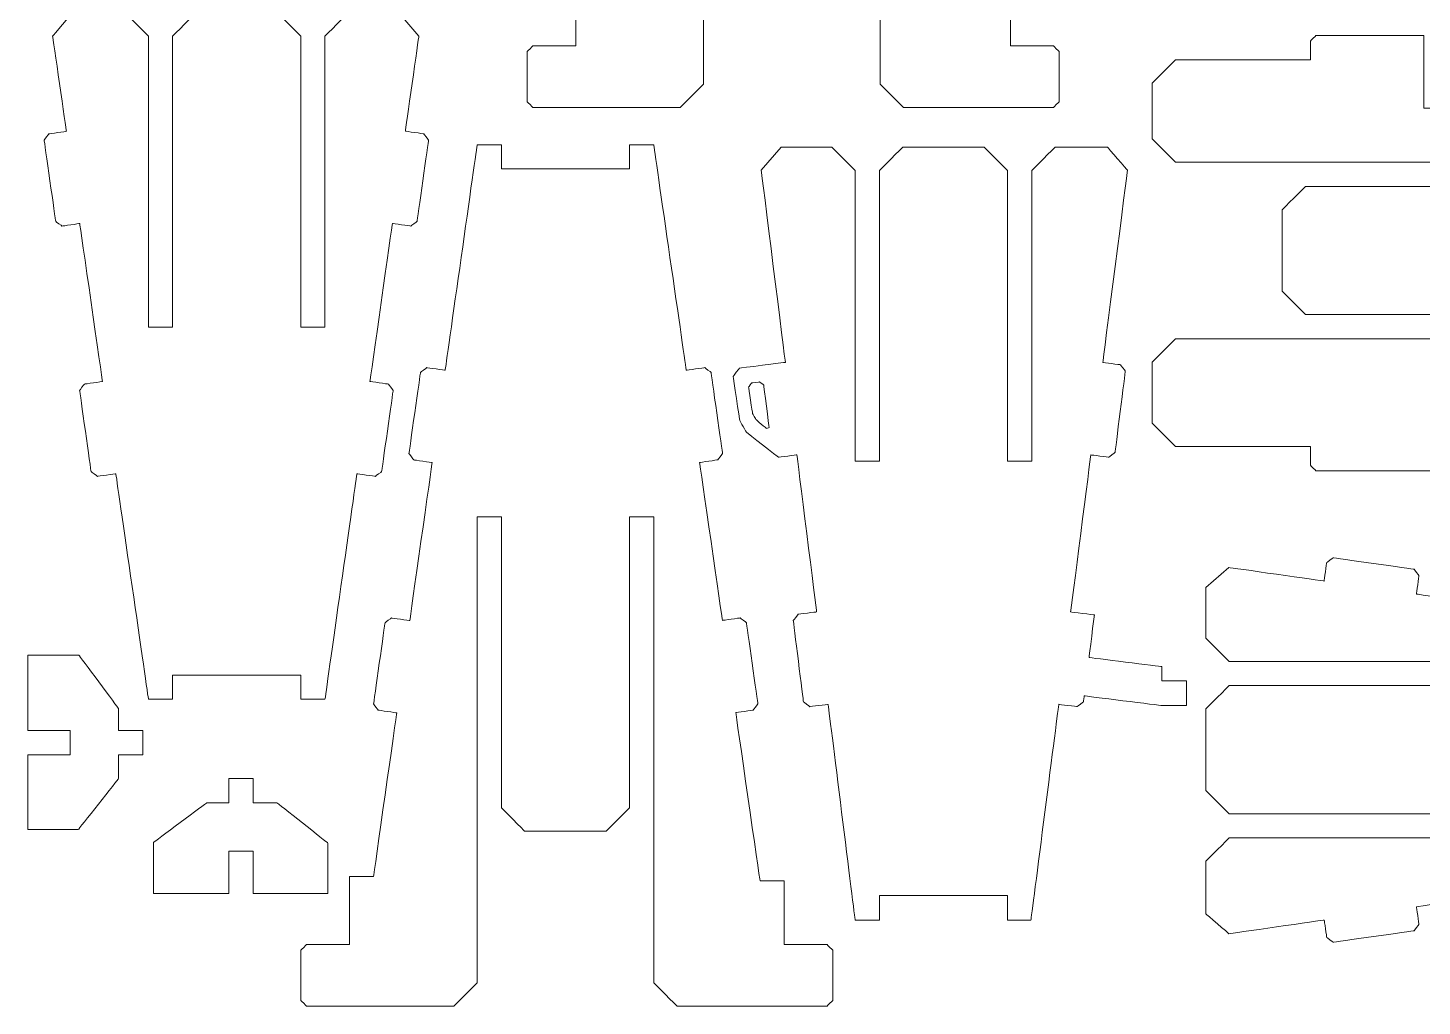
# Model space of a CAD drawing. Header units: centimetres. Extents: x -388 to 387, y -439 to 439.
# Drawn here: x -9.5 to 180.5, y -99.2 to 34.1 of the extents above; entities that cross this region are included whole.
import ezdxf

# ---------------------------------------------------------------- set-up
doc = ezdxf.new("R2010")
doc.units = ezdxf.units.CM
doc.header["$MEASUREMENT"] = 0
doc.layers.add('Layer 1', color=7, linetype='Continuous')

msp = doc.modelspace()

# ---------------------------------------------------------------- linework, layer by layer
at = {"layer": 'Layer 1', "color": 250, "lineweight": 20}
for points, knots in [([(85.86, 137.3992), (85.86, 137.3992), (85.86, 140.6965), (85.86, 140.6965), (85.86, 140.6965), (85.86, 140.6965), (82.558, 140.6965), (82.558, 140.6965), (82.558, 140.6965), (82.558, 140.6965), (78.2079, 109.9598), (78.2079, 109.9598), (78.2079, 109.9598), (78.2079, 109.9598), (75.6968, 110.3154), (75.6968, 110.3154), (75.6968, 110.3154), (75.6968, 110.3154), (74.8355, 109.6678), (74.8355, 109.6678), (74.8355, 109.6678), (74.8355, 109.6678), (73.2685, 98.6022), (73.2685, 98.6022), (73.2685, 98.6022), (73.2685, 98.6022), (73.9161, 97.7409), (73.9161, 97.7409), (73.9161, 97.7409), (73.9161, 97.7409), (76.4283, 97.3851), (76.4283, 97.3851), (76.4283, 97.3851), (76.4283, 97.3851), (73.38, 75.8464), (73.38, 75.8464), (73.38, 75.8464), (73.38, 75.8464), (70.8661, 76.2024), (70.8661, 76.2024), (70.8661, 76.2024), (70.8661, 76.2024), (70.0048, 75.5548), (70.0048, 75.5548), (70.0048, 75.5548), (70.0048, 75.5548), (68.4378, 64.4892), (68.4378, 64.4892), (68.4378, 64.4892), (68.4378, 64.4892), (69.0854, 63.6279), (69.0854, 63.6279), (69.0854, 63.6279), (69.0854, 63.6279), (71.6003, 63.2717), (71.6003, 63.2717), (71.6003, 63.2717), (71.6003, 63.2717), (68.4405, 40.9448), (68.4405, 40.9448), (68.4405, 40.9448), (68.4405, 40.9448), (65.1385, 40.9448), (65.1385, 40.9448), (65.1385, 40.9448), (65.1385, 40.9448), (65.1385, 31.6791), (65.1385, 31.6791), (65.1385, 31.6791), (65.1385, 31.6791), (59.2965, 31.6791), (59.2965, 31.6791), (59.2965, 31.6791), (59.2965, 31.6791), (58.5345, 30.9171), (58.5345, 30.9171), (58.5345, 30.9171), (58.5345, 30.9171), (58.5345, 24.0591), (58.5345, 24.0591), (58.5345, 24.0591), (58.5345, 24.0591), (59.2965, 23.2971), (59.2965, 23.2971), (59.2965, 23.2971), (59.2965, 23.2971), (79.383, 23.2971), (79.383, 23.2971), (79.383, 23.2971), (79.383, 23.2971), (82.558, 26.4721), (82.558, 26.4721), (82.558, 26.4721), (82.558, 26.4721), (82.558, 89.9611), (82.558, 89.9611), (82.558, 89.9611), (82.558, 89.9611), (85.86, 89.9611), (85.86, 89.9611), (85.86, 89.9611), (85.86, 89.9611), (85.86, 50.3328), (85.86, 50.3328), (85.86, 50.3328), (85.86, 50.3328), (89.035, 47.1578), (89.035, 47.1578), (89.035, 47.1578), (89.035, 47.1578), (100.1475, 47.1578), (100.1475, 47.1578), (100.1475, 47.1578), (100.1475, 47.1578), (103.3225, 50.3328), (103.3225, 50.3328), (103.3225, 50.3328), (103.3225, 50.3328), (103.3225, 89.9611), (103.3225, 89.9611), (103.3225, 89.9611), (103.3225, 89.9611), (106.6245, 89.9611), (106.6245, 89.9611), (106.6245, 89.9611), (106.6245, 89.9611), (106.6245, 26.4721), (106.6245, 26.4721), (106.6245, 26.4721), (106.6245, 26.4721), (109.7995, 23.2971), (109.7995, 23.2971), (109.7995, 23.2971), (109.7995, 23.2971), (130.2553, 23.2971), (130.2553, 23.2971), (130.2553, 23.2971), (130.2553, 23.2971), (131.0173, 24.0591), (131.0173, 24.0591), (131.0173, 24.0591), (131.0173, 24.0591), (131.0173, 30.9171), (131.0173, 30.9171), (131.0173, 30.9171), (131.0173, 30.9171), (130.2553, 31.6791), (130.2553, 31.6791), (130.2553, 31.6791), (130.2553, 31.6791), (124.4133, 31.6791), (124.4133, 31.6791), (124.4133, 31.6791), (124.4133, 31.6791), (124.4133, 40.3815), (124.4133, 40.3815), (124.4133, 40.3815), (124.4133, 40.3815), (121.1113, 40.3815), (121.1113, 40.3815), (121.1113, 40.3815), (121.1113, 40.3815), (117.8029, 63.2908), (117.8029, 63.2908), (117.8029, 63.2908), (117.8029, 63.2908), (120.1861, 63.6283), (120.1861, 63.6283), (120.1861, 63.6283), (120.1861, 63.6283), (120.8337, 64.4896), (120.8337, 64.4896), (120.8337, 64.4896), (120.8337, 64.4896), (119.2667, 75.5552), (119.2667, 75.5552), (119.2667, 75.5552), (119.2667, 75.5552), (118.4054, 76.2028), (118.4054, 76.2028), (118.4054, 76.2028), (118.4054, 76.2028), (115.9877, 75.8604), (115.9877, 75.8604), (115.9877, 75.8604), (115.9877, 75.8604), (112.8784, 97.3905), (112.8784, 97.3905), (112.8784, 97.3905), (112.8784, 97.3905), (115.3554, 97.7413), (115.3554, 97.7413), (115.3554, 97.7413), (115.3554, 97.7413), (116.003, 98.6026), (116.003, 98.6026), (116.003, 98.6026), (116.003, 98.6026), (114.436, 109.6682), (114.436, 109.6682), (114.436, 109.6682), (114.436, 109.6682), (113.5747, 110.3158), (113.5747, 110.3158), (113.5747, 110.3158), (113.5747, 110.3158), (111.0632, 109.9602), (111.0632, 109.9602), (111.0632, 109.9602), (111.0632, 109.9602), (106.6245, 140.6965), (106.6245, 140.6965), (106.6245, 140.6965), (106.6245, 140.6965), (103.3225, 140.6965), (103.3225, 140.6965), (103.3225, 140.6965), (103.3225, 140.6965), (103.3225, 137.3992), (103.3225, 137.3992), (103.3225, 137.3992), (103.3225, 137.3992), (85.86, 137.3992), (85.86, 137.3992)], [0, 0, 0, 0, 0.01754386, 0.01754386, 0.01754386, 0.01754387, 0.03508772, 0.03508772, 0.03508772, 0.03508773, 0.05263158, 0.05263158, 0.05263158, 0.05263159, 0.07017544, 0.07017544, 0.07017544, 0.07017545, 0.0877193, 0.0877193, 0.0877193, 0.08771931, 0.10526316, 0.10526316, 0.10526316, 0.10526317, 0.12280702, 0.12280702, 0.12280702, 0.12280703, 0.14035088, 0.14035088, 0.14035088, 0.14035089, 0.15789474, 0.15789474, 0.15789474, 0.15789475, 0.1754386, 0.1754386, 0.1754386, 0.17543861, 0.19298246, 0.19298246, 0.19298246, 0.19298247, 0.21052632, 0.21052632, 0.21052632, 0.21052633, 0.22807018, 0.22807018, 0.22807018, 0.22807019, 0.24561404, 0.24561404, 0.24561404, 0.24561405, 0.26315789, 0.26315789, 0.26315789, 0.2631579, 0.28070175, 0.28070175, 0.28070175, 0.28070176, 0.29824561, 0.29824561, 0.29824561, 0.29824562, 0.31578947, 0.31578947, 0.31578947, 0.31578948, 0.33333333, 0.33333333, 0.33333333, 0.33333334, 0.35087719, 0.35087719, 0.35087719, 0.3508772, 0.36842105, 0.36842105, 0.36842105, 0.36842106, 0.38596491, 0.38596491, 0.38596491, 0.38596492, 0.40350877, 0.40350877, 0.40350877, 0.40350878, 0.42105263, 0.42105263, 0.42105263, 0.42105264, 0.43859649, 0.43859649, 0.43859649, 0.4385965, 0.45614035, 0.45614035, 0.45614035, 0.45614036, 0.47368421, 0.47368421, 0.47368421, 0.47368422, 0.49122807, 0.49122807, 0.49122807, 0.49122808, 0.50877193, 0.50877193, 0.50877193, 0.50877194, 0.52631579, 0.52631579, 0.52631579, 0.5263158, 0.54385965, 0.54385965, 0.54385965, 0.54385966, 0.56140351, 0.56140351, 0.56140351, 0.56140352, 0.57894737, 0.57894737, 0.57894737, 0.57894738, 0.59649123, 0.59649123, 0.59649123, 0.59649124, 0.61403509, 0.61403509, 0.61403509, 0.6140351, 0.63157895, 0.63157895, 0.63157895, 0.63157896, 0.64912281, 0.64912281, 0.64912281, 0.64912282, 0.66666667, 0.66666667, 0.66666667, 0.66666668, 0.68421053, 0.68421053, 0.68421053, 0.68421054, 0.70175439, 0.70175439, 0.70175439, 0.7017544, 0.71929825, 0.71929825, 0.71929825, 0.71929826, 0.73684211, 0.73684211, 0.73684211, 0.73684212, 0.75438596, 0.75438596, 0.75438596, 0.75438597, 0.77192982, 0.77192982, 0.77192982, 0.77192983, 0.78947368, 0.78947368, 0.78947368, 0.78947369, 0.80701754, 0.80701754, 0.80701754, 0.80701755, 0.8245614, 0.8245614, 0.8245614, 0.82456141, 0.84210526, 0.84210526, 0.84210526, 0.84210527, 0.85964912, 0.85964912, 0.85964912, 0.85964913, 0.87719298, 0.87719298, 0.87719298, 0.87719299, 0.89473684, 0.89473684, 0.89473684, 0.89473685, 0.9122807, 0.9122807, 0.9122807, 0.91228071, 0.92982456, 0.92982456, 0.92982456, 0.92982457, 0.94736842, 0.94736842, 0.94736842, 0.94736843, 0.96491228, 0.96491228, 0.96491228, 0.96491229, 1, 1, 1, 1]), ([(43.7574, 33.0257), (43.7574, 33.0257), (41.0273, 36.1693), (41.0273, 36.1693), (41.0273, 36.1693), (41.0273, 36.1693), (34.1391, 36.1693), (34.1391, 36.1693), (34.1391, 36.1693), (34.1391, 36.1693), (30.9641, 32.9943), (30.9641, 32.9943), (30.9641, 32.9943), (30.9641, 32.9943), (30.9641, -6.6339), (30.9641, -6.6339), (30.9641, -6.6339), (30.9641, -6.6339), (27.6621, -6.6339), (27.6621, -6.6339), (27.6621, -6.6339), (27.6621, -6.6339), (27.6621, 32.9943), (27.6621, 32.9943), (27.6621, 32.9943), (27.6621, 32.9943), (24.4871, 36.1693), (24.4871, 36.1693), (24.4871, 36.1693), (24.4871, 36.1693), (13.3747, 36.1693), (13.3747, 36.1693), (13.3747, 36.1693), (13.3747, 36.1693), (10.1997, 32.9943), (10.1997, 32.9943), (10.1997, 32.9943), (10.1997, 32.9943), (10.1997, -6.6339), (10.1997, -6.6339), (10.1997, -6.6339), (10.1997, -6.6339), (6.8977, -6.6339), (6.8977, -6.6339), (6.8977, -6.6339), (6.8977, -6.6339), (6.8977, 32.9943), (6.8977, 32.9943), (6.8977, 32.9943), (6.8977, 32.9943), (3.7227, 36.1693), (3.7227, 36.1693), (3.7227, 36.1693), (3.7227, 36.1693), (-3.4355, 36.1693), (-3.4355, 36.1693), (-3.4355, 36.1693), (-3.4355, 36.1693), (-6.1567, 33.0269), (-6.1567, 33.0269), (-6.1567, 33.0269), (-6.1567, 33.0269), (-4.2807, 20.0364), (-4.2807, 20.0364), (-4.2807, 20.0364), (-4.2807, 20.0364), (-6.6638, 19.6989), (-6.6638, 19.6989), (-6.6638, 19.6989), (-6.6638, 19.6989), (-7.3115, 18.8376), (-7.3115, 18.8376), (-7.3115, 18.8376), (-7.3115, 18.8376), (-5.7445, 7.772), (-5.7445, 7.772), (-5.7445, 7.772), (-5.7445, 7.772), (-4.8832, 7.1244), (-4.8832, 7.1244), (-4.8832, 7.1244), (-4.8832, 7.1244), (-2.4654, 7.4668), (-2.4654, 7.4668), (-2.4654, 7.4668), (-2.4654, 7.4668), (0.6438, -14.0633), (0.6438, -14.0633), (0.6438, -14.0633), (0.6438, -14.0633), (-1.8331, -14.414), (-1.8331, -14.414), (-1.8331, -14.414), (-1.8331, -14.414), (-2.4808, -15.2754), (-2.4808, -15.2754), (-2.4808, -15.2754), (-2.4808, -15.2754), (-0.9138, -26.341), (-0.9138, -26.341), (-0.9138, -26.341), (-0.9138, -26.341), (-0.0525, -26.9886), (-0.0525, -26.9886), (-0.0525, -26.9886), (-0.0525, -26.9886), (2.459, -26.6329), (2.459, -26.6329), (2.459, -26.6329), (2.459, -26.6329), (6.8977, -57.3692), (6.8977, -57.3692), (6.8977, -57.3692), (6.8977, -57.3692), (10.1997, -57.3692), (10.1997, -57.3692), (10.1997, -57.3692), (10.1997, -57.3692), (10.1997, -54.0719), (10.1997, -54.0719), (10.1997, -54.0719), (10.1997, -54.0719), (27.6621, -54.0719), (27.6621, -54.0719), (27.6621, -54.0719), (27.6621, -54.0719), (27.6621, -57.3692), (27.6621, -57.3692), (27.6621, -57.3692), (27.6621, -57.3692), (30.9641, -57.3692), (30.9641, -57.3692), (30.9641, -57.3692), (30.9641, -57.3692), (35.3142, -26.6326), (35.3142, -26.6326), (35.3142, -26.6326), (35.3142, -26.6326), (37.8253, -26.9882), (37.8253, -26.9882), (37.8253, -26.9882), (37.8253, -26.9882), (38.6866, -26.3406), (38.6866, -26.3406), (38.6866, -26.3406), (38.6866, -26.3406), (40.2536, -15.275), (40.2536, -15.275), (40.2536, -15.275), (40.2536, -15.275), (39.606, -14.4137), (39.606, -14.4137), (39.606, -14.4137), (39.606, -14.4137), (37.0938, -14.0579), (37.0938, -14.0579), (37.0938, -14.0579), (37.0938, -14.0579), (40.1421, 7.4808), (40.1421, 7.4808), (40.1421, 7.4808), (40.1421, 7.4808), (42.656, 7.1248), (42.656, 7.1248), (42.656, 7.1248), (42.656, 7.1248), (43.5173, 7.7724), (43.5173, 7.7724), (43.5173, 7.7724), (43.5173, 7.7724), (45.0843, 18.838), (45.0843, 18.838), (45.0843, 18.838), (45.0843, 18.838), (44.4367, 19.6993), (44.4367, 19.6993), (44.4367, 19.6993), (44.4367, 19.6993), (41.9218, 20.0555), (41.9218, 20.0555), (41.9218, 20.0555), (41.9218, 20.0555), (43.7574, 33.0257), (43.7574, 33.0257)], [0, 0, 0, 0, 0.0212766, 0.0212766, 0.0212766, 0.02127661, 0.04255319, 0.04255319, 0.04255319, 0.0425532, 0.06382979, 0.06382979, 0.06382979, 0.0638298, 0.08510638, 0.08510638, 0.08510638, 0.08510639, 0.10638298, 0.10638298, 0.10638298, 0.10638299, 0.12765957, 0.12765957, 0.12765957, 0.12765958, 0.14893617, 0.14893617, 0.14893617, 0.14893618, 0.17021277, 0.17021277, 0.17021277, 0.17021278, 0.19148936, 0.19148936, 0.19148936, 0.19148937, 0.21276596, 0.21276596, 0.21276596, 0.21276597, 0.23404255, 0.23404255, 0.23404255, 0.23404256, 0.25531915, 0.25531915, 0.25531915, 0.25531916, 0.27659574, 0.27659574, 0.27659574, 0.27659575, 0.29787234, 0.29787234, 0.29787234, 0.29787235, 0.31914894, 0.31914894, 0.31914894, 0.31914895, 0.34042553, 0.34042553, 0.34042553, 0.34042554, 0.36170213, 0.36170213, 0.36170213, 0.36170214, 0.38297872, 0.38297872, 0.38297872, 0.38297873, 0.40425532, 0.40425532, 0.40425532, 0.40425533, 0.42553191, 0.42553191, 0.42553191, 0.42553192, 0.44680851, 0.44680851, 0.44680851, 0.44680852, 0.46808511, 0.46808511, 0.46808511, 0.46808512, 0.4893617, 0.4893617, 0.4893617, 0.48936171, 0.5106383, 0.5106383, 0.5106383, 0.51063831, 0.53191489, 0.53191489, 0.53191489, 0.5319149, 0.55319149, 0.55319149, 0.55319149, 0.5531915, 0.57446809, 0.57446809, 0.57446809, 0.5744681, 0.59574468, 0.59574468, 0.59574468, 0.59574469, 0.61702128, 0.61702128, 0.61702128, 0.61702129, 0.63829787, 0.63829787, 0.63829787, 0.63829788, 0.65957447, 0.65957447, 0.65957447, 0.65957448, 0.68085106, 0.68085106, 0.68085106, 0.68085107, 0.70212766, 0.70212766, 0.70212766, 0.70212767, 0.72340426, 0.72340426, 0.72340426, 0.72340427, 0.74468085, 0.74468085, 0.74468085, 0.74468086, 0.76595745, 0.76595745, 0.76595745, 0.76595746, 0.78723404, 0.78723404, 0.78723404, 0.78723405, 0.80851064, 0.80851064, 0.80851064, 0.80851065, 0.82978723, 0.82978723, 0.82978723, 0.82978724, 0.85106383, 0.85106383, 0.85106383, 0.85106384, 0.87234043, 0.87234043, 0.87234043, 0.87234044, 0.89361702, 0.89361702, 0.89361702, 0.89361703, 0.91489362, 0.91489362, 0.91489362, 0.91489363, 0.93617021, 0.93617021, 0.93617021, 0.93617022, 0.95744681, 0.95744681, 0.95744681, 0.95744682, 1, 1, 1, 1]), ([(143.7074, 26.6153), (143.7074, 26.6153), (146.8824, 29.7903), (146.8824, 29.7903), (146.8824, 29.7903), (146.8824, 29.7903), (165.2689, 29.7903), (165.2689, 29.7903), (165.2689, 29.7903), (165.2689, 29.7903), (165.2689, 32.3303), (165.2689, 32.3303), (165.2689, 32.3303), (165.2689, 32.3303), (166.0309, 33.0923), (166.0309, 33.0923), (166.0309, 33.0923), (166.0309, 33.0923), (180.7229, 33.0923), (180.7229, 33.0923), (180.7229, 33.0923), (180.7229, 33.0923), (180.7229, 23.1863), (180.7229, 23.1863), (180.7229, 23.1863), (180.7229, 23.1863), (184.0249, 23.1863), (184.0249, 23.1863), (184.0249, 23.1863), (184.0249, 23.1863), (184.0249, 33.0923), (184.0249, 33.0923), (184.0249, 33.0923), (184.0249, 33.0923), (189.9068, 33.0923), (189.9068, 33.0923), (189.9068, 33.0923), (189.9068, 33.0923), (190.6688, 32.3303), (190.6688, 32.3303), (190.6688, 32.3303), (190.6688, 32.3303), (190.6688, 29.7903), (190.6688, 29.7903), (190.6688, 29.7903), (190.6688, 29.7903), (216.4383, 29.7903), (216.4383, 29.7903), (216.4383, 29.7903), (216.4383, 29.7903), (219.6133, 26.6153), (219.6133, 26.6153), (219.6133, 26.6153), (219.6133, 26.6153), (219.6133, -19.7533), (219.6133, -19.7533), (219.6133, -19.7533), (219.6133, -19.7533), (216.4383, -22.9283), (216.4383, -22.9283), (216.4383, -22.9283), (216.4383, -22.9283), (190.6688, -22.9283), (190.6688, -22.9283), (190.6688, -22.9283), (190.6688, -22.9283), (190.6688, -25.4683), (190.6688, -25.4683), (190.6688, -25.4683), (190.6688, -25.4683), (189.9068, -26.2303), (189.9068, -26.2303), (189.9068, -26.2303), (189.9068, -26.2303), (186.4373, -26.2303), (186.4373, -26.2303), (186.4373, -26.2303), (186.4373, -26.2303), (186.4373, -16.3243), (186.4373, -16.3243), (186.4373, -16.3243), (186.4373, -16.3243), (183.1442, -16.3243), (183.1442, -16.3243), (183.1442, -16.3243), (183.1442, -16.3243), (183.1442, -26.2303), (183.1442, -26.2303), (183.1442, -26.2303), (183.1442, -26.2303), (166.0309, -26.2303), (166.0309, -26.2303), (166.0309, -26.2303), (166.0309, -26.2303), (165.2689, -25.4683), (165.2689, -25.4683), (165.2689, -25.4683), (165.2689, -25.4683), (165.2689, -22.9283), (165.2689, -22.9283), (165.2689, -22.9283), (165.2689, -22.9283), (146.8824, -22.9283), (146.8824, -22.9283), (146.8824, -22.9283), (146.8824, -22.9283), (143.7074, -19.7533), (143.7074, -19.7533), (143.7074, -19.7533), (143.7074, -19.7533), (143.7074, -11.4098), (143.7074, -11.4098), (143.7074, -11.4098), (143.7074, -11.4098), (146.8824, -8.2348), (146.8824, -8.2348), (146.8824, -8.2348), (146.8824, -8.2348), (186.8302, -8.2348), (186.8302, -8.2348), (186.8302, -8.2348), (186.8302, -8.2348), (186.8302, -4.9328), (186.8302, -4.9328), (186.8302, -4.9328), (186.8302, -4.9328), (164.5979, -4.9328), (164.5979, -4.9328), (164.5979, -4.9328), (164.5979, -4.9328), (161.4229, -1.7578), (161.4229, -1.7578), (161.4229, -1.7578), (161.4229, -1.7578), (161.4229, 9.3546), (161.4229, 9.3546), (161.4229, 9.3546), (161.4229, 9.3546), (164.5979, 12.5296), (164.5979, 12.5296), (164.5979, 12.5296), (164.5979, 12.5296), (186.8302, 12.5296), (186.8302, 12.5296), (186.8302, 12.5296), (186.8302, 12.5296), (186.8302, 15.8316), (186.8302, 15.8316), (186.8302, 15.8316), (186.8302, 15.8316), (146.8824, 15.8316), (146.8824, 15.8316), (146.8824, 15.8316), (146.8824, 15.8316), (143.7074, 19.0066), (143.7074, 19.0066), (143.7074, 19.0066), (143.7074, 19.0066), (143.7074, 26.6153), (143.7074, 26.6153)], [0, 0, 0, 0, 0.02439024, 0.02439024, 0.02439024, 0.02439025, 0.04878049, 0.04878049, 0.04878049, 0.0487805, 0.07317073, 0.07317073, 0.07317073, 0.07317074, 0.09756098, 0.09756098, 0.09756098, 0.09756099, 0.12195122, 0.12195122, 0.12195122, 0.12195123, 0.14634146, 0.14634146, 0.14634146, 0.14634147, 0.17073171, 0.17073171, 0.17073171, 0.17073172, 0.19512195, 0.19512195, 0.19512195, 0.19512196, 0.2195122, 0.2195122, 0.2195122, 0.21951221, 0.24390244, 0.24390244, 0.24390244, 0.24390245, 0.26829268, 0.26829268, 0.26829268, 0.26829269, 0.29268293, 0.29268293, 0.29268293, 0.29268294, 0.31707317, 0.31707317, 0.31707317, 0.31707318, 0.34146341, 0.34146341, 0.34146341, 0.34146342, 0.36585366, 0.36585366, 0.36585366, 0.36585367, 0.3902439, 0.3902439, 0.3902439, 0.39024391, 0.41463415, 0.41463415, 0.41463415, 0.41463416, 0.43902439, 0.43902439, 0.43902439, 0.4390244, 0.46341463, 0.46341463, 0.46341463, 0.46341464, 0.48780488, 0.48780488, 0.48780488, 0.48780489, 0.51219512, 0.51219512, 0.51219512, 0.51219513, 0.53658537, 0.53658537, 0.53658537, 0.53658538, 0.56097561, 0.56097561, 0.56097561, 0.56097562, 0.58536585, 0.58536585, 0.58536585, 0.58536586, 0.6097561, 0.6097561, 0.6097561, 0.60975611, 0.63414634, 0.63414634, 0.63414634, 0.63414635, 0.65853659, 0.65853659, 0.65853659, 0.6585366, 0.68292683, 0.68292683, 0.68292683, 0.68292684, 0.70731707, 0.70731707, 0.70731707, 0.70731708, 0.73170732, 0.73170732, 0.73170732, 0.73170733, 0.75609756, 0.75609756, 0.75609756, 0.75609757, 0.7804878, 0.7804878, 0.7804878, 0.78048781, 0.80487805, 0.80487805, 0.80487805, 0.80487806, 0.82926829, 0.82926829, 0.82926829, 0.8292683, 0.85365854, 0.85365854, 0.85365854, 0.85365855, 0.87804878, 0.87804878, 0.87804878, 0.87804879, 0.90243902, 0.90243902, 0.90243902, 0.90243903, 0.92682927, 0.92682927, 0.92682927, 0.92682928, 0.95121951, 0.95121951, 0.95121951, 0.95121952, 1, 1, 1, 1]), ([(55.0033, 14.9141), (55.0033, 14.9141), (55.0033, 18.2114), (55.0033, 18.2114), (55.0033, 18.2114), (55.0033, 18.2114), (51.7013, 18.2114), (51.7013, 18.2114), (51.7013, 18.2114), (51.7013, 18.2114), (47.3512, -12.5253), (47.3512, -12.5253), (47.3512, -12.5253), (47.3512, -12.5253), (44.8401, -12.1697), (44.8401, -12.1697), (44.8401, -12.1697), (44.8401, -12.1697), (43.9788, -12.8173), (43.9788, -12.8173), (43.9788, -12.8173), (43.9788, -12.8173), (42.4118, -23.8829), (42.4118, -23.8829), (42.4118, -23.8829), (42.4118, -23.8829), (43.0594, -24.7442), (43.0594, -24.7442), (43.0594, -24.7442), (43.0594, -24.7442), (45.5716, -25.1), (45.5716, -25.1), (45.5716, -25.1), (45.5716, -25.1), (42.5233, -46.6387), (42.5233, -46.6387), (42.5233, -46.6387), (42.5233, -46.6387), (40.0094, -46.2827), (40.0094, -46.2827), (40.0094, -46.2827), (40.0094, -46.2827), (39.1481, -46.9303), (39.1481, -46.9303), (39.1481, -46.9303), (39.1481, -46.9303), (37.5811, -57.9959), (37.5811, -57.9959), (37.5811, -57.9959), (37.5811, -57.9959), (38.2287, -58.8572), (38.2287, -58.8572), (38.2287, -58.8572), (38.2287, -58.8572), (40.7436, -59.2134), (40.7436, -59.2134), (40.7436, -59.2134), (40.7436, -59.2134), (37.5838, -81.5403), (37.5838, -81.5403), (37.5838, -81.5403), (37.5838, -81.5403), (34.2818, -81.5403), (34.2818, -81.5403), (34.2818, -81.5403), (34.2818, -81.5403), (34.2818, -90.806), (34.2818, -90.806), (34.2818, -90.806), (34.2818, -90.806), (28.4398, -90.806), (28.4398, -90.806), (28.4398, -90.806), (28.4398, -90.806), (27.6778, -91.568), (27.6778, -91.568), (27.6778, -91.568), (27.6778, -91.568), (27.6778, -98.426), (27.6778, -98.426), (27.6778, -98.426), (27.6778, -98.426), (28.4398, -99.188), (28.4398, -99.188), (28.4398, -99.188), (28.4398, -99.188), (48.5263, -99.188), (48.5263, -99.188), (48.5263, -99.188), (48.5263, -99.188), (51.7013, -96.013), (51.7013, -96.013), (51.7013, -96.013), (51.7013, -96.013), (51.7013, -32.524), (51.7013, -32.524), (51.7013, -32.524), (51.7013, -32.524), (55.0033, -32.524), (55.0033, -32.524), (55.0033, -32.524), (55.0033, -32.524), (55.0033, -72.1523), (55.0033, -72.1523), (55.0033, -72.1523), (55.0033, -72.1523), (58.1783, -75.3273), (58.1783, -75.3273), (58.1783, -75.3273), (58.1783, -75.3273), (69.2908, -75.3273), (69.2908, -75.3273), (69.2908, -75.3273), (69.2908, -75.3273), (72.4658, -72.1523), (72.4658, -72.1523), (72.4658, -72.1523), (72.4658, -72.1523), (72.4658, -32.524), (72.4658, -32.524), (72.4658, -32.524), (72.4658, -32.524), (75.7678, -32.524), (75.7678, -32.524), (75.7678, -32.524), (75.7678, -32.524), (75.7678, -96.013), (75.7678, -96.013), (75.7678, -96.013), (75.7678, -96.013), (78.9428, -99.188), (78.9428, -99.188), (78.9428, -99.188), (78.9428, -99.188), (99.3986, -99.188), (99.3986, -99.188), (99.3986, -99.188), (99.3986, -99.188), (100.1606, -98.426), (100.1606, -98.426), (100.1606, -98.426), (100.1606, -98.426), (100.1606, -91.568), (100.1606, -91.568), (100.1606, -91.568), (100.1606, -91.568), (99.3986, -90.806), (99.3986, -90.806), (99.3986, -90.806), (99.3986, -90.806), (93.5566, -90.806), (93.5566, -90.806), (93.5566, -90.806), (93.5566, -90.806), (93.5566, -82.1036), (93.5566, -82.1036), (93.5566, -82.1036), (93.5566, -82.1036), (90.2546, -82.1036), (90.2546, -82.1036), (90.2546, -82.1036), (90.2546, -82.1036), (86.9462, -59.1943), (86.9462, -59.1943), (86.9462, -59.1943), (86.9462, -59.1943), (89.3294, -58.8568), (89.3294, -58.8568), (89.3294, -58.8568), (89.3294, -58.8568), (89.977, -57.9955), (89.977, -57.9955), (89.977, -57.9955), (89.977, -57.9955), (88.41, -46.9299), (88.41, -46.9299), (88.41, -46.9299), (88.41, -46.9299), (87.5487, -46.2823), (87.5487, -46.2823), (87.5487, -46.2823), (87.5487, -46.2823), (85.131, -46.6247), (85.131, -46.6247), (85.131, -46.6247), (85.131, -46.6247), (82.0217, -25.0946), (82.0217, -25.0946), (82.0217, -25.0946), (82.0217, -25.0946), (84.4987, -24.7438), (84.4987, -24.7438), (84.4987, -24.7438), (84.4987, -24.7438), (85.1463, -23.8825), (85.1463, -23.8825), (85.1463, -23.8825), (85.1463, -23.8825), (83.5793, -12.8169), (83.5793, -12.8169), (83.5793, -12.8169), (83.5793, -12.8169), (82.718, -12.1693), (82.718, -12.1693), (82.718, -12.1693), (82.718, -12.1693), (80.2065, -12.5249), (80.2065, -12.5249), (80.2065, -12.5249), (80.2065, -12.5249), (75.7678, 18.2114), (75.7678, 18.2114), (75.7678, 18.2114), (75.7678, 18.2114), (72.4658, 18.2114), (72.4658, 18.2114), (72.4658, 18.2114), (72.4658, 18.2114), (72.4658, 14.9141), (72.4658, 14.9141), (72.4658, 14.9141), (72.4658, 14.9141), (55.0033, 14.9141), (55.0033, 14.9141)], [0, 0, 0, 0, 0.01754386, 0.01754386, 0.01754386, 0.01754387, 0.03508772, 0.03508772, 0.03508772, 0.03508773, 0.05263158, 0.05263158, 0.05263158, 0.05263159, 0.07017544, 0.07017544, 0.07017544, 0.07017545, 0.0877193, 0.0877193, 0.0877193, 0.08771931, 0.10526316, 0.10526316, 0.10526316, 0.10526317, 0.12280702, 0.12280702, 0.12280702, 0.12280703, 0.14035088, 0.14035088, 0.14035088, 0.14035089, 0.15789474, 0.15789474, 0.15789474, 0.15789475, 0.1754386, 0.1754386, 0.1754386, 0.17543861, 0.19298246, 0.19298246, 0.19298246, 0.19298247, 0.21052632, 0.21052632, 0.21052632, 0.21052633, 0.22807018, 0.22807018, 0.22807018, 0.22807019, 0.24561404, 0.24561404, 0.24561404, 0.24561405, 0.26315789, 0.26315789, 0.26315789, 0.2631579, 0.28070175, 0.28070175, 0.28070175, 0.28070176, 0.29824561, 0.29824561, 0.29824561, 0.29824562, 0.31578947, 0.31578947, 0.31578947, 0.31578948, 0.33333333, 0.33333333, 0.33333333, 0.33333334, 0.35087719, 0.35087719, 0.35087719, 0.3508772, 0.36842105, 0.36842105, 0.36842105, 0.36842106, 0.38596491, 0.38596491, 0.38596491, 0.38596492, 0.40350877, 0.40350877, 0.40350877, 0.40350878, 0.42105263, 0.42105263, 0.42105263, 0.42105264, 0.43859649, 0.43859649, 0.43859649, 0.4385965, 0.45614035, 0.45614035, 0.45614035, 0.45614036, 0.47368421, 0.47368421, 0.47368421, 0.47368422, 0.49122807, 0.49122807, 0.49122807, 0.49122808, 0.50877193, 0.50877193, 0.50877193, 0.50877194, 0.52631579, 0.52631579, 0.52631579, 0.5263158, 0.54385965, 0.54385965, 0.54385965, 0.54385966, 0.56140351, 0.56140351, 0.56140351, 0.56140352, 0.57894737, 0.57894737, 0.57894737, 0.57894738, 0.59649123, 0.59649123, 0.59649123, 0.59649124, 0.61403509, 0.61403509, 0.61403509, 0.6140351, 0.63157895, 0.63157895, 0.63157895, 0.63157896, 0.64912281, 0.64912281, 0.64912281, 0.64912282, 0.66666667, 0.66666667, 0.66666667, 0.66666668, 0.68421053, 0.68421053, 0.68421053, 0.68421054, 0.70175439, 0.70175439, 0.70175439, 0.7017544, 0.71929825, 0.71929825, 0.71929825, 0.71929826, 0.73684211, 0.73684211, 0.73684211, 0.73684212, 0.75438596, 0.75438596, 0.75438596, 0.75438597, 0.77192982, 0.77192982, 0.77192982, 0.77192983, 0.78947368, 0.78947368, 0.78947368, 0.78947369, 0.80701754, 0.80701754, 0.80701754, 0.80701755, 0.8245614, 0.8245614, 0.8245614, 0.82456141, 0.84210526, 0.84210526, 0.84210526, 0.84210527, 0.85964912, 0.85964912, 0.85964912, 0.85964913, 0.87719298, 0.87719298, 0.87719298, 0.87719299, 0.89473684, 0.89473684, 0.89473684, 0.89473685, 0.9122807, 0.9122807, 0.9122807, 0.91228071, 0.92982456, 0.92982456, 0.92982456, 0.92982457, 0.94736842, 0.94736842, 0.94736842, 0.94736843, 0.96491228, 0.96491228, 0.96491228, 0.96491229, 1, 1, 1, 1]), ([(90.4299, 14.7233), (90.4299, 14.7233), (93.16, 17.867), (93.16, 17.867), (93.16, 17.867), (93.16, 17.867), (100.0483, 17.867), (100.0483, 17.867), (100.0483, 17.867), (100.0483, 17.867), (103.2233, 14.692), (103.2233, 14.692), (103.2233, 14.692), (103.2233, 14.692), (103.2233, -24.9363), (103.2233, -24.9363), (103.2233, -24.9363), (103.2233, -24.9363), (106.5253, -24.9363), (106.5253, -24.9363), (106.5253, -24.9363), (106.5253, -24.9363), (106.5253, 14.692), (106.5253, 14.692), (106.5253, 14.692), (106.5253, 14.692), (109.7003, 17.867), (109.7003, 17.867), (109.7003, 17.867), (109.7003, 17.867), (120.8128, 17.867), (120.8128, 17.867), (120.8128, 17.867), (120.8128, 17.867), (123.9878, 14.692), (123.9878, 14.692), (123.9878, 14.692), (123.9878, 14.692), (123.9878, -24.9363), (123.9878, -24.9363), (123.9878, -24.9363), (123.9878, -24.9363), (127.2898, -24.9363), (127.2898, -24.9363), (127.2898, -24.9363), (127.2898, -24.9363), (127.2898, 14.692), (127.2898, 14.692), (127.2898, 14.692), (127.2898, 14.692), (130.4648, 17.867), (130.4648, 17.867), (130.4648, 17.867), (130.4648, 17.867), (137.6229, 17.867), (137.6229, 17.867), (137.6229, 17.867), (137.6229, 17.867), (140.3441, 14.7246), (140.3441, 14.7246), (140.3441, 14.7246), (140.3441, 14.7246), (136.9714, -11.472), (136.9714, -11.472), (136.9714, -11.472), (136.9714, -11.472), (139.3815, -11.7739), (139.3815, -11.7739), (139.3815, -11.7739), (139.3815, -11.7739), (140.0429, -12.6247), (140.0429, -12.6247), (140.0429, -12.6247), (140.0429, -12.6247), (138.6538, -23.714), (138.6538, -23.714), (138.6538, -23.714), (138.6538, -23.714), (137.803, -24.3754), (137.803, -24.3754), (137.803, -24.3754), (137.803, -24.3754), (135.3497, -24.0681), (135.3497, -24.0681), (135.3497, -24.0681), (135.3497, -24.0681), (132.5953, -45.4614), (132.5953, -45.4614), (132.5953, -45.4614), (132.5953, -45.4614), (135.8256, -45.8661), (135.8256, -45.8661), (135.8256, -45.8661), (135.8256, -45.8661), (135.0975, -51.6784), (135.0975, -51.6784), (135.0975, -51.6784), (135.0975, -51.6784), (145.0094, -52.92), (145.0094, -52.92), (145.0094, -52.92), (145.0094, -52.92), (145.0094, -54.8349), (145.0094, -54.8349), (145.0094, -54.8349), (145.0094, -54.8349), (148.3843, -54.8349), (148.3843, -54.8349), (148.3843, -54.8349), (148.3843, -54.8349), (148.3843, -58.2218), (148.3843, -58.2218), (148.3843, -58.2218), (148.3843, -58.2218), (145.0094, -58.2218), (145.0094, -58.2218), (145.0094, -58.2218), (145.0094, -58.2218), (134.4436, -56.8982), (134.4436, -56.8982), (134.4436, -56.8982), (134.4436, -56.8982), (134.3418, -57.7115), (134.3418, -57.7115), (134.3418, -57.7115), (134.3418, -57.7115), (133.491, -58.3729), (133.491, -58.3729), (133.491, -58.3729), (133.491, -58.3729), (130.9736, -58.0575), (130.9736, -58.0575), (130.9736, -58.0575), (130.9736, -58.0575), (127.1884, -87.4576), (127.1884, -87.4576), (127.1884, -87.4576), (127.1884, -87.4576), (123.9878, -87.4576), (123.9878, -87.4576), (123.9878, -87.4576), (123.9878, -87.4576), (123.9878, -84.1181), (123.9878, -84.1181), (123.9878, -84.1181), (123.9878, -84.1181), (106.5253, -84.1181), (106.5253, -84.1181), (106.5253, -84.1181), (106.5253, -84.1181), (106.5333, -87.4576), (106.5333, -87.4576), (106.5333, -87.4576), (106.5333, -87.4576), (103.2233, -87.4576), (103.2233, -87.4576), (103.2233, -87.4576), (103.2233, -87.4576), (99.5431, -58.0641), (99.5431, -58.0641), (99.5431, -58.0641), (99.5431, -58.0641), (97.0257, -58.3794), (97.0257, -58.3794), (97.0257, -58.3794), (97.0257, -58.3794), (96.1749, -57.7181), (96.1749, -57.7181), (96.1749, -57.7181), (96.1749, -57.7181), (94.7858, -46.6287), (94.7858, -46.6287), (94.7858, -46.6287), (94.7858, -46.6287), (95.4472, -45.7779), (95.4472, -45.7779), (95.4472, -45.7779), (95.4472, -45.7779), (97.9654, -45.4625), (97.9654, -45.4625), (97.9654, -45.4625), (97.9654, -45.4625), (95.2857, -24.0598), (95.2857, -24.0598), (95.2857, -24.0598), (95.2857, -24.0598), (92.7662, -24.3754), (92.7662, -24.3754), (92.7662, -24.3754), (92.7662, -24.3754), (88.4472, -21.018), (88.4472, -21.018), (88.4472, -21.018), (88.4472, -21.018), (87.4942, -19.3897), (87.4942, -19.3897), (87.4942, -19.3897), (87.4942, -19.3897), (86.5909, -13.3729), (86.5909, -13.3729), (86.5909, -13.3729), (86.5909, -13.3729), (87.4482, -12.242), (87.4482, -12.242), (87.4482, -12.242), (87.4482, -12.242), (93.7079, -11.4582), (93.7079, -11.4582), (93.7079, -11.4582), (93.7079, -11.4582), (90.4299, 14.7233), (90.4299, 14.7233)], [0, 0, 0, 0, 0.01851852, 0.01851852, 0.01851852, 0.01851853, 0.03703704, 0.03703704, 0.03703704, 0.03703705, 0.05555556, 0.05555556, 0.05555556, 0.05555557, 0.07407407, 0.07407407, 0.07407407, 0.07407408, 0.09259259, 0.09259259, 0.09259259, 0.0925926, 0.11111111, 0.11111111, 0.11111111, 0.11111112, 0.12962963, 0.12962963, 0.12962963, 0.12962964, 0.14814815, 0.14814815, 0.14814815, 0.14814816, 0.16666667, 0.16666667, 0.16666667, 0.16666668, 0.18518519, 0.18518519, 0.18518519, 0.1851852, 0.2037037, 0.2037037, 0.2037037, 0.20370371, 0.22222222, 0.22222222, 0.22222222, 0.22222223, 0.24074074, 0.24074074, 0.24074074, 0.24074075, 0.25925926, 0.25925926, 0.25925926, 0.25925927, 0.27777778, 0.27777778, 0.27777778, 0.27777779, 0.2962963, 0.2962963, 0.2962963, 0.29629631, 0.31481481, 0.31481481, 0.31481481, 0.31481482, 0.33333333, 0.33333333, 0.33333333, 0.33333334, 0.35185185, 0.35185185, 0.35185185, 0.35185186, 0.37037037, 0.37037037, 0.37037037, 0.37037038, 0.38888889, 0.38888889, 0.38888889, 0.3888889, 0.40740741, 0.40740741, 0.40740741, 0.40740742, 0.42592593, 0.42592593, 0.42592593, 0.42592594, 0.44444444, 0.44444444, 0.44444444, 0.44444445, 0.46296296, 0.46296296, 0.46296296, 0.46296297, 0.48148148, 0.48148148, 0.48148148, 0.48148149, 0.5, 0.5, 0.5, 0.50000001, 0.51851852, 0.51851852, 0.51851852, 0.51851853, 0.53703704, 0.53703704, 0.53703704, 0.53703705, 0.55555556, 0.55555556, 0.55555556, 0.55555557, 0.57407407, 0.57407407, 0.57407407, 0.57407408, 0.59259259, 0.59259259, 0.59259259, 0.5925926, 0.61111111, 0.61111111, 0.61111111, 0.61111112, 0.62962963, 0.62962963, 0.62962963, 0.62962964, 0.64814815, 0.64814815, 0.64814815, 0.64814816, 0.66666667, 0.66666667, 0.66666667, 0.66666668, 0.68518519, 0.68518519, 0.68518519, 0.6851852, 0.7037037, 0.7037037, 0.7037037, 0.70370371, 0.72222222, 0.72222222, 0.72222222, 0.72222223, 0.74074074, 0.74074074, 0.74074074, 0.74074075, 0.75925926, 0.75925926, 0.75925926, 0.75925927, 0.77777778, 0.77777778, 0.77777778, 0.77777779, 0.7962963, 0.7962963, 0.7962963, 0.79629631, 0.81481481, 0.81481481, 0.81481481, 0.81481482, 0.83333333, 0.83333333, 0.83333333, 0.83333334, 0.85185185, 0.85185185, 0.85185185, 0.85185186, 0.87037037, 0.87037037, 0.87037037, 0.87037038, 0.88888889, 0.88888889, 0.88888889, 0.8888889, 0.90740741, 0.90740741, 0.90740741, 0.90740742, 0.92592593, 0.92592593, 0.92592593, 0.92592594, 0.94444444, 0.94444444, 0.94444444, 0.94444445, 0.96296296, 0.96296296, 0.96296296, 0.96296297, 1, 1, 1, 1]), ([(154.1716, -39.4151), (154.1716, -39.4151), (151.028, -42.1452), (151.028, -42.1452), (151.028, -42.1452), (151.028, -42.1452), (151.028, -49.0334), (151.028, -49.0334), (151.028, -49.0334), (151.028, -49.0334), (154.203, -52.2084), (154.203, -52.2084), (154.203, -52.2084), (154.203, -52.2084), (193.8312, -52.2084), (193.8312, -52.2084), (193.8312, -52.2084), (193.8312, -52.2084), (193.8312, -55.5104), (193.8312, -55.5104), (193.8312, -55.5104), (193.8312, -55.5104), (154.203, -55.5104), (154.203, -55.5104), (154.203, -55.5104), (154.203, -55.5104), (151.028, -58.6854), (151.028, -58.6854), (151.028, -58.6854), (151.028, -58.6854), (151.028, -69.7978), (151.028, -69.7978), (151.028, -69.7978), (151.028, -69.7978), (154.203, -72.9728), (154.203, -72.9728), (154.203, -72.9728), (154.203, -72.9728), (193.8312, -72.9728), (193.8312, -72.9728), (193.8312, -72.9728), (193.8312, -72.9728), (193.8312, -76.2748), (193.8312, -76.2748), (193.8312, -76.2748), (193.8312, -76.2748), (154.203, -76.2748), (154.203, -76.2748), (154.203, -76.2748), (154.203, -76.2748), (151.028, -79.4498), (151.028, -79.4498), (151.028, -79.4498), (151.028, -79.4498), (151.028, -86.608), (151.028, -86.608), (151.028, -86.608), (151.028, -86.608), (154.1704, -89.3292), (154.1704, -89.3292), (154.1704, -89.3292), (154.1704, -89.3292), (167.1609, -87.4532), (167.1609, -87.4532), (167.1609, -87.4532), (167.1609, -87.4532), (167.4984, -89.8363), (167.4984, -89.8363), (167.4984, -89.8363), (167.4984, -89.8363), (168.3597, -90.484), (168.3597, -90.484), (168.3597, -90.484), (168.3597, -90.484), (179.4253, -88.917), (179.4253, -88.917), (179.4253, -88.917), (179.4253, -88.917), (180.0729, -88.0557), (180.0729, -88.0557), (180.0729, -88.0557), (180.0729, -88.0557), (179.7305, -85.6379), (179.7305, -85.6379), (179.7305, -85.6379), (179.7305, -85.6379), (201.2606, -82.5287), (201.2606, -82.5287), (201.2606, -82.5287), (201.2606, -82.5287), (201.6113, -85.0056), (201.6113, -85.0056), (201.6113, -85.0056), (201.6113, -85.0056), (202.4727, -85.6533), (202.4727, -85.6533), (202.4727, -85.6533), (202.4727, -85.6533), (213.5383, -84.0863), (213.5383, -84.0863), (213.5383, -84.0863), (213.5383, -84.0863), (214.1859, -83.225), (214.1859, -83.225), (214.1859, -83.225), (214.1859, -83.225), (213.8302, -80.7135), (213.8302, -80.7135), (213.8302, -80.7135), (213.8302, -80.7135), (244.5665, -76.2748), (244.5665, -76.2748), (244.5665, -76.2748), (244.5665, -76.2748), (244.5665, -72.9728), (244.5665, -72.9728), (244.5665, -72.9728), (244.5665, -72.9728), (241.2692, -72.9728), (241.2692, -72.9728), (241.2692, -72.9728), (241.2692, -72.9728), (241.2692, -55.5104), (241.2692, -55.5104), (241.2692, -55.5104), (241.2692, -55.5104), (244.5665, -55.5104), (244.5665, -55.5104), (244.5665, -55.5104), (244.5665, -55.5104), (244.5665, -52.2084), (244.5665, -52.2084), (244.5665, -52.2084), (244.5665, -52.2084), (213.8299, -47.8583), (213.8299, -47.8583), (213.8299, -47.8583), (213.8299, -47.8583), (214.1855, -45.3472), (214.1855, -45.3472), (214.1855, -45.3472), (214.1855, -45.3472), (213.5379, -44.4859), (213.5379, -44.4859), (213.5379, -44.4859), (213.5379, -44.4859), (202.4723, -42.9189), (202.4723, -42.9189), (202.4723, -42.9189), (202.4723, -42.9189), (201.611, -43.5665), (201.611, -43.5665), (201.611, -43.5665), (201.611, -43.5665), (201.2552, -46.0787), (201.2552, -46.0787), (201.2552, -46.0787), (201.2552, -46.0787), (179.7165, -43.0304), (179.7165, -43.0304), (179.7165, -43.0304), (179.7165, -43.0304), (180.0725, -40.5165), (180.0725, -40.5165), (180.0725, -40.5165), (180.0725, -40.5165), (179.4249, -39.6552), (179.4249, -39.6552), (179.4249, -39.6552), (179.4249, -39.6552), (168.3593, -38.0882), (168.3593, -38.0882), (168.3593, -38.0882), (168.3593, -38.0882), (167.498, -38.7358), (167.498, -38.7358), (167.498, -38.7358), (167.498, -38.7358), (167.1418, -41.2507), (167.1418, -41.2507), (167.1418, -41.2507), (167.1418, -41.2507), (154.1716, -39.4151), (154.1716, -39.4151)], [0, 0, 0, 0, 0.0212766, 0.0212766, 0.0212766, 0.02127661, 0.04255319, 0.04255319, 0.04255319, 0.0425532, 0.06382979, 0.06382979, 0.06382979, 0.0638298, 0.08510638, 0.08510638, 0.08510638, 0.08510639, 0.10638298, 0.10638298, 0.10638298, 0.10638299, 0.12765957, 0.12765957, 0.12765957, 0.12765958, 0.14893617, 0.14893617, 0.14893617, 0.14893618, 0.17021277, 0.17021277, 0.17021277, 0.17021278, 0.19148936, 0.19148936, 0.19148936, 0.19148937, 0.21276596, 0.21276596, 0.21276596, 0.21276597, 0.23404255, 0.23404255, 0.23404255, 0.23404256, 0.25531915, 0.25531915, 0.25531915, 0.25531916, 0.27659574, 0.27659574, 0.27659574, 0.27659575, 0.29787234, 0.29787234, 0.29787234, 0.29787235, 0.31914894, 0.31914894, 0.31914894, 0.31914895, 0.34042553, 0.34042553, 0.34042553, 0.34042554, 0.36170213, 0.36170213, 0.36170213, 0.36170214, 0.38297872, 0.38297872, 0.38297872, 0.38297873, 0.40425532, 0.40425532, 0.40425532, 0.40425533, 0.42553191, 0.42553191, 0.42553191, 0.42553192, 0.44680851, 0.44680851, 0.44680851, 0.44680852, 0.46808511, 0.46808511, 0.46808511, 0.46808512, 0.4893617, 0.4893617, 0.4893617, 0.48936171, 0.5106383, 0.5106383, 0.5106383, 0.51063831, 0.53191489, 0.53191489, 0.53191489, 0.5319149, 0.55319149, 0.55319149, 0.55319149, 0.5531915, 0.57446809, 0.57446809, 0.57446809, 0.5744681, 0.59574468, 0.59574468, 0.59574468, 0.59574469, 0.61702128, 0.61702128, 0.61702128, 0.61702129, 0.63829787, 0.63829787, 0.63829787, 0.63829788, 0.65957447, 0.65957447, 0.65957447, 0.65957448, 0.68085106, 0.68085106, 0.68085106, 0.68085107, 0.70212766, 0.70212766, 0.70212766, 0.70212767, 0.72340426, 0.72340426, 0.72340426, 0.72340427, 0.74468085, 0.74468085, 0.74468085, 0.74468086, 0.76595745, 0.76595745, 0.76595745, 0.76595746, 0.78723404, 0.78723404, 0.78723404, 0.78723405, 0.80851064, 0.80851064, 0.80851064, 0.80851065, 0.82978723, 0.82978723, 0.82978723, 0.82978724, 0.85106383, 0.85106383, 0.85106383, 0.85106384, 0.87234043, 0.87234043, 0.87234043, 0.87234044, 0.89361702, 0.89361702, 0.89361702, 0.89361703, 0.91489362, 0.91489362, 0.91489362, 0.91489363, 0.93617021, 0.93617021, 0.93617021, 0.93617022, 0.95744681, 0.95744681, 0.95744681, 0.95744682, 1, 1, 1, 1]), ([(-9.5322, -51.3514), (-9.5322, -51.3514), (-9.5322, -61.6469), (-9.5322, -61.6469), (-9.5322, -61.6469), (-9.5322, -61.6469), (-3.7651, -61.6469), (-3.7651, -61.6469), (-3.7651, -61.6469), (-3.7651, -61.6469), (-3.7651, -64.9489), (-3.7651, -64.9489), (-3.7651, -64.9489), (-3.7651, -64.9489), (-9.5293, -64.9489), (-9.5293, -64.9489), (-9.5293, -64.9489), (-9.5293, -64.9489), (-9.5293, -75.1371), (-9.5293, -75.1371), (-9.5293, -75.1371), (-9.5293, -75.1371), (-2.6676, -75.1371), (-2.6676, -75.1371), (-2.6676, -75.1371), (-2.6676, -75.1371), (2.8388, -68.1811), (2.8388, -68.1811), (2.8388, -68.1811), (2.8388, -68.1811), (2.8388, -64.9489), (2.8388, -64.9489), (2.8388, -64.9489), (2.8388, -64.9489), (6.1408, -64.9489), (6.1408, -64.9489), (6.1408, -64.9489), (6.1408, -64.9489), (6.1408, -61.6469), (6.1408, -61.6469), (6.1408, -61.6469), (6.1408, -61.6469), (2.8388, -61.6469), (2.8388, -61.6469), (2.8388, -61.6469), (2.8388, -61.6469), (2.8388, -58.6433), (2.8388, -58.6433), (2.8388, -58.6433), (2.8388, -58.6433), (-2.5732, -51.3514), (-2.5732, -51.3514), (-2.5732, -51.3514), (-2.5732, -51.3514), (-9.5322, -51.3514), (-9.5322, -51.3514)], [0, 0, 0, 0, 0.06666667, 0.06666667, 0.06666667, 0.06666668, 0.13333333, 0.13333333, 0.13333333, 0.13333334, 0.2, 0.2, 0.2, 0.20000001, 0.26666667, 0.26666667, 0.26666667, 0.26666668, 0.33333333, 0.33333333, 0.33333333, 0.33333334, 0.4, 0.4, 0.4, 0.40000001, 0.46666667, 0.46666667, 0.46666667, 0.46666668, 0.53333333, 0.53333333, 0.53333333, 0.53333334, 0.6, 0.6, 0.6, 0.60000001, 0.66666667, 0.66666667, 0.66666667, 0.66666668, 0.73333333, 0.73333333, 0.73333333, 0.73333334, 0.8, 0.8, 0.8, 0.80000001, 0.86666667, 0.86666667, 0.86666667, 0.86666668, 1, 1, 1, 1]), ([(7.5805, -83.8337), (7.5805, -83.8337), (17.876, -83.8337), (17.876, -83.8337), (17.876, -83.8337), (17.876, -83.8337), (17.876, -78.0666), (17.876, -78.0666), (17.876, -78.0666), (17.876, -78.0666), (21.178, -78.0666), (21.178, -78.0666), (21.178, -78.0666), (21.178, -78.0666), (21.178, -83.8308), (21.178, -83.8308), (21.178, -83.8308), (21.178, -83.8308), (31.3662, -83.8308), (31.3662, -83.8308), (31.3662, -83.8308), (31.3662, -83.8308), (31.3662, -76.9691), (31.3662, -76.9691), (31.3662, -76.9691), (31.3662, -76.9691), (24.4102, -71.4627), (24.4102, -71.4627), (24.4102, -71.4627), (24.4102, -71.4627), (21.178, -71.4627), (21.178, -71.4627), (21.178, -71.4627), (21.178, -71.4627), (21.178, -68.1607), (21.178, -68.1607), (21.178, -68.1607), (21.178, -68.1607), (17.876, -68.1607), (17.876, -68.1607), (17.876, -68.1607), (17.876, -68.1607), (17.876, -71.4627), (17.876, -71.4627), (17.876, -71.4627), (17.876, -71.4627), (14.8724, -71.4627), (14.8724, -71.4627), (14.8724, -71.4627), (14.8724, -71.4627), (7.5805, -76.8747), (7.5805, -76.8747), (7.5805, -76.8747), (7.5805, -76.8747), (7.5805, -83.8337), (7.5805, -83.8337)], [0, 0, 0, 0, 0.06666667, 0.06666667, 0.06666667, 0.06666668, 0.13333333, 0.13333333, 0.13333333, 0.13333334, 0.2, 0.2, 0.2, 0.20000001, 0.26666667, 0.26666667, 0.26666667, 0.26666668, 0.33333333, 0.33333333, 0.33333333, 0.33333334, 0.4, 0.4, 0.4, 0.40000001, 0.46666667, 0.46666667, 0.46666667, 0.46666668, 0.53333333, 0.53333333, 0.53333333, 0.53333334, 0.6, 0.6, 0.6, 0.60000001, 0.66666667, 0.66666667, 0.66666667, 0.66666668, 0.73333333, 0.73333333, 0.73333333, 0.73333334, 0.8, 0.8, 0.8, 0.80000001, 0.86666667, 0.86666667, 0.86666667, 0.86666668, 1, 1, 1, 1])]:
    msp.add_open_spline(points, degree=3, knots=knots, dxfattribs=at)
at = {"layer": 'Layer 1', "color": 240, "lineweight": 20}
msp.add_open_spline([(91.1656, -20.4873), (91.1656, -20.4873), (91.4893, -20.3126), (91.4893, -20.3126), (91.4893, -20.3126), (91.4893, -20.3126), (90.7675, -14.5502), (90.7675, -14.5502), (90.7675, -14.5502), (90.7675, -14.5502), (90.2003, -14.1093), (90.2003, -14.1093), (90.2003, -14.1093), (90.2003, -14.1093), (89.1255, -14.2439), (89.1255, -14.2439), (89.1255, -14.2439), (89.1255, -14.2439), (88.6969, -14.8094), (88.6969, -14.8094), (88.6969, -14.8094), (88.6969, -14.8094), (89.2371, -18.4074), (89.2371, -18.4074), (89.2371, -18.4074), (89.2371, -18.4074), (89.6993, -19.2391), (89.6993, -19.2391), (89.6993, -19.2391), (89.6993, -19.2391), (91.1656, -20.4873), (91.1656, -20.4873)], degree=3, knots=[0, 0, 0, 0, 0.11111111, 0.11111111, 0.11111111, 0.11111112, 0.22222222, 0.22222222, 0.22222222, 0.22222223, 0.33333333, 0.33333333, 0.33333333, 0.33333334, 0.44444444, 0.44444444, 0.44444444, 0.44444445, 0.55555556, 0.55555556, 0.55555556, 0.55555557, 0.66666667, 0.66666667, 0.66666667, 0.66666668, 0.77777778, 0.77777778, 0.77777778, 0.77777779, 1, 1, 1, 1], dxfattribs=at)

doc.saveas('drawing.dxf')
